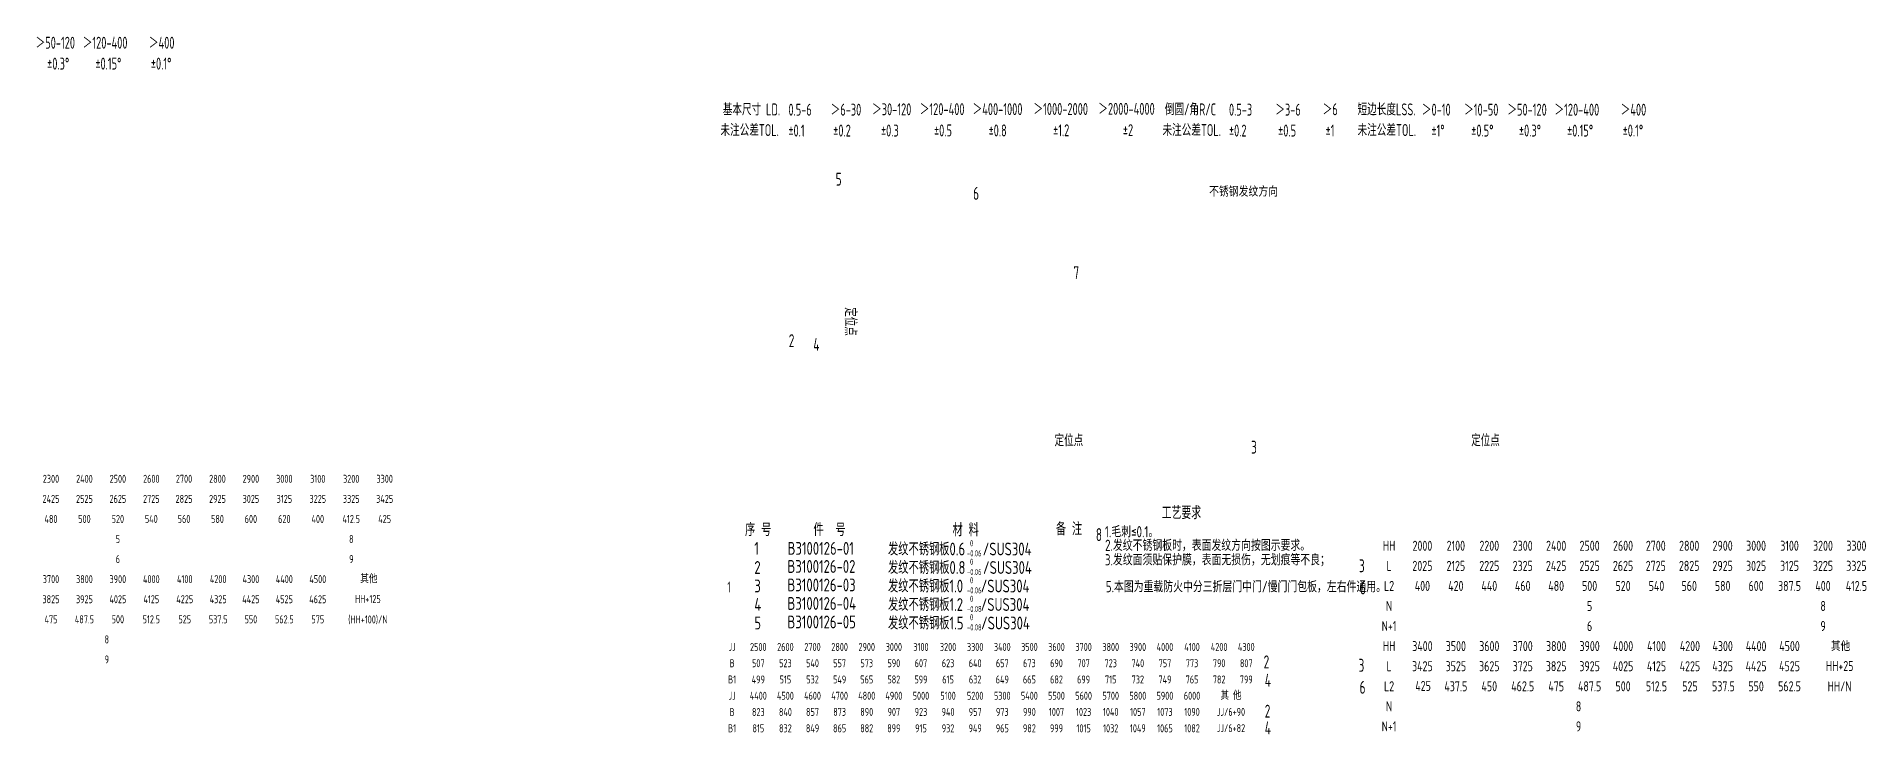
# Model space of a CAD drawing. Header units: inches. Extents: x 14216 to 120088, y -29410 to 23559.
# Drawn here: x 60258 to 62544, y 7801 to 8673 of the extents above; entities that cross this region are included whole.
import ezdxf
from ezdxf.enums import TextEntityAlignment as Align

# ---------------------------------------------------------------- set-up
doc = ezdxf.new("R2010")
doc.units = ezdxf.units.IN
doc.header["$LTSCALE"] = 0.3
doc.header["$MEASUREMENT"] = 0
for name, color, linetype in [('2', 2, 'Continuous'), ('2细实线', 2, 'Continuous'), ('6', 3, 'Continuous'), ('7', 4, 'Continuous')]:
    doc.layers.add(name, color=color, linetype=linetype)
doc.layers.add('粗实线', color=7, linetype='Continuous', lineweight=30)
doc.styles.add('HZ', font='isocp2.shx', dxfattribs={"width": 0.7, "bigfont": 'hztxt.shx'})

msp = doc.modelspace()

# ---------------------------------------------------------------- texts
at = {"layer": '2', "color": 6, "style": 'HZ', "width": 0.8}
msp.add_text('不锈钢发纹方向', height=12.825, dxfattribs=at).set_placement((61723.106, 8472.781))
msp.add_text('定位点', height=14.85, rotation=270, dxfattribs=at).set_placement((61275.107, 8316.685), align=Align.MIDDLE_CENTER)
for p in [(61547.854, 8168.28), (62068.465, 8168.28)]:
    msp.add_text('定位点', height=14.85, dxfattribs=at).set_placement(p, align=Align.MIDDLE_CENTER)
for s, p in [('1.毛刺≤0.1。', (61592.915, 8042.951)), ('3.发纹面须贴保护膜，表面无损伤，无划痕等不良；', (61592.901, 8007.888)), ('2.发纹不锈钢板时，表面发纹方向按图示要求。', (61593.08, 8025.949)), ('5.本图为重载防火中分三折层门中门/慢门门包板，左右件通用。', (61593.967, 7974.295))]:
    msp.add_text(s, height=14, dxfattribs=at).set_placement(p, align=Align.BOTTOM_LEFT)
at = {"layer": '2', "char_height": 7.5837, "attachment_point": 1, "style": 'HZ'}
for s, insert in [(' 0\\P-0.06', (61420.587, 8043.512)), (' 0\\P-0.06', (61420.587, 8020.393)), (' 0\\P-0.06', (61420.587, 7997.274)), (' 0\\P-0.08', (61420.587, 7974.155)), (' 0\\P-0.08', (61420.587, 7951.036))]:
    msp.add_mtext(s, dxfattribs=dict(at, insert=insert))
at = {"layer": '2细实线', "style": 'HZ', "width": 0.8}
for s, height, p in [('2300', 10, (60275.991, 8120.222)), ('2400', 10, (60317.777, 8120.222)), ('2500', 10, (60359.562, 8120.222)), ('2600', 10, (60401.348, 8120.222)), ('2700', 10, (60442.223, 8120.222)), ('2800', 10, (60484.009, 8120.222)), ('2900', 10, (60525.794, 8120.222)), ('3000', 10, (60567.579, 8120.222)), ('3100', 10, (60609.365, 8120.222)), ('3200', 10, (60651.15, 8120.222)), ('3300', 10, (60692.936, 8120.222)), ('2425', 10, (60275.991, 8095.151)), ('2525', 10, (60317.777, 8095.151)), ('2625', 10, (60359.562, 8095.151)), ('2725', 10, (60401.348, 8095.151)), ('2825', 10, (60442.223, 8095.151)), ('2925', 10, (60484.009, 8095.151)), ('3025', 10, (60525.794, 8095.151)), ('3125', 10, (60567.579, 8095.151)), ('3225', 10, (60609.365, 8095.151)), ('3325', 10, (60651.15, 8095.151)), ('3425', 10, (60692.936, 8095.151)), ('480', 10, (60275.991, 8070.08)), ('500', 10, (60317.777, 8070.08)), ('520', 10, (60359.562, 8070.08)), ('540', 10, (60401.348, 8070.08)), ('560', 10, (60442.223, 8070.08)), ('580', 10, (60484.009, 8070.08)), ('600', 10, (60525.794, 8070.08)), ('620', 10, (60567.579, 8070.08)), ('400', 10, (60609.365, 8070.08)), ('412.5', 10, (60651.15, 8070.08)), ('425', 10, (60692.936, 8070.08)), ('5', 10, (60359.562, 8045.008)), ('8', 10, (60651.31, 8045.008)), ('HH', 12.5356, (61947.988, 8036.576)), ('2000', 12.5356, (61989.645, 8036.576)), ('2100', 12.5356, (62031.431, 8036.576)), ('2200', 12.5356, (62073.216, 8036.576)), ('2300', 12.5356, (62115.001, 8036.576)), ('2400', 12.5356, (62156.787, 8036.576)), ('2500', 12.5356, (62198.572, 8036.576)), ('2600', 12.5356, (62240.358, 8036.576)), ('2700', 12.5356, (62281.233, 8036.576)), ('2800', 12.5356, (62323.019, 8036.576)), ('2900', 12.5356, (62364.804, 8036.576)), ('3000', 12.5356, (62406.589, 8036.576)), ('3100', 12.5356, (62448.375, 8036.576)), ('3200', 12.5356, (62490.16, 8036.576)), ('3300', 12.5356, (62531.946, 8036.576)), ('6', 10, (60359.562, 8019.937)), ('9', 10, (60651.31, 8019.937)), ('L', 12.536, (61947.988, 8011.504)), ('2025', 12.5356, (61989.645, 8011.504)), ('2125', 12.5356, (62031.431, 8011.504)), ('2225', 12.5356, (62073.216, 8011.504)), ('2325', 12.5356, (62115.001, 8011.504)), ('2425', 12.5356, (62156.787, 8011.504)), ('2525', 12.5356, (62198.572, 8011.504)), ('2625', 12.5356, (62240.358, 8011.504)), ('2725', 12.5356, (62281.233, 8011.504)), ('2825', 12.5356, (62323.019, 8011.504)), ('2925', 12.5356, (62364.804, 8011.504)), ('3025', 12.5356, (62406.589, 8011.504)), ('3125', 12.5356, (62448.375, 8011.504)), ('3225', 12.5356, (62490.16, 8011.504)), ('3325', 12.5356, (62531.946, 8011.504)), ('3700', 10, (60275.991, 7994.866)), ('3800', 10, (60317.777, 7994.866)), ('3900', 10, (60359.562, 7994.866)), ('4000', 10, (60401.348, 7994.866)), ('4100', 10, (60443.133, 7994.866)), ('4200', 10, (60484.918, 7994.866)), ('4300', 10, (60525.794, 7994.866)), ('4400', 10, (60567.579, 7994.866)), ('4500', 10, (60609.365, 7994.866)), ('其他', 10, (60673.172, 7994.953)), ('L2', 12.5356, (61947.988, 7986.433)), ('400', 12.5356, (61989.645, 7986.433)), ('420', 12.5356, (62031.431, 7986.433)), ('440', 12.5356, (62073.216, 7986.433)), ('460', 12.5356, (62115.001, 7986.433)), ('480', 12.5356, (62156.787, 7986.433)), ('500', 12.5356, (62198.572, 7986.433)), ('520', 12.5356, (62240.358, 7986.433)), ('540', 12.5356, (62282.143, 7986.433)), ('560', 12.5356, (62323.019, 7986.433)), ('580', 12.5356, (62364.804, 7986.433)), ('600', 12.5356, (62406.589, 7986.433)), ('387.5', 12.5356, (62448.375, 7986.433)), ('400', 12.5356, (62490.16, 7986.433)), ('412.5', 12.5356, (62531.946, 7986.433)), ('3825', 10, (60275.991, 7969.795)), ('3925', 10, (60317.777, 7969.795)), ('4025', 10, (60359.562, 7969.795)), ('4125', 10, (60401.348, 7969.795)), ('4225', 10, (60443.133, 7969.795)), ('4325', 10, (60484.918, 7969.795)), ('4425', 10, (60525.794, 7969.795)), ('4525', 10, (60567.579, 7969.795)), ('4625', 10, (60609.365, 7969.795)), ('HH+125', 10, (60672.008, 7970.041)), ('N', 12.536, (61947.988, 7961.362)), ('5', 12.536, (62198.572, 7961.362)), ('8', 12.536, (62490.32, 7961.362)), ('475', 10, (60275.991, 7944.723)), ('487.5', 10, (60317.777, 7944.723)), ('500', 10, (60359.562, 7944.723)), ('512.5', 10, (60401.348, 7944.723)), ('525', 10, (60443.133, 7944.723)), ('537.5', 10, (60484.918, 7944.723)), ('550', 10, (60525.794, 7944.723)), ('562.5', 10, (60567.579, 7944.723)), ('575', 10, (60609.365, 7944.723)), ('(HH+100)/N', 10, (60671.899, 7944.51)), ('N+1', 12.5356, (61947.988, 7936.291)), ('6', 12.536, (62198.572, 7936.291)), ('9', 12.536, (62490.32, 7936.291)), ('8', 10, (60345.78, 7919.652)), ('JJ', 10, (61127.043, 7910.183)), ('2500', 10, (61159.81, 7910.183)), ('2600', 10, (61193.684, 7910.183)), ('2700', 10, (61227.558, 7910.183)), ('2800', 10, (61261.432, 7910.183)), ('2900', 10, (61295.306, 7910.183)), ('3000', 10, (61329.18, 7910.183)), ('3100', 10, (61363.054, 7910.183)), ('3200', 10, (61396.928, 7910.183)), ('3300', 10, (61430.802, 7910.183)), ('3400', 10, (61464.676, 7910.183)), ('3500', 10, (61498.551, 7910.183)), ('3600', 10, (61532.425, 7910.183)), ('3700', 10, (61566.299, 7910.183)), ('3800', 10, (61600.173, 7910.183)), ('3900', 10, (61634.047, 7910.183)), ('4000', 10, (61667.921, 7910.183)), ('4100', 10, (61701.795, 7910.183)), ('4200', 10, (61735.669, 7910.183)), ('4300', 10, (61769.543, 7910.183)), ('HH', 12.5356, (61947.988, 7911.219)), ('3400', 12.5356, (61989.645, 7911.219)), ('3500', 12.5356, (62031.431, 7911.219)), ('3600', 12.5356, (62073.216, 7911.219)), ('3700', 12.5356, (62115.001, 7911.219)), ('3800', 12.5356, (62156.787, 7911.219)), ('3900', 12.5356, (62198.572, 7911.219)), ('4000', 12.5356, (62240.358, 7911.219)), ('4100', 12.5356, (62282.143, 7911.219)), ('4200', 12.5356, (62323.928, 7911.219)), ('4300', 12.5356, (62364.804, 7911.219)), ('4400', 12.5356, (62406.589, 7911.219)), ('4500', 12.5356, (62448.375, 7911.219)), ('其他', 12.5356, (62512.182, 7911.307)), ('9', 10, (60345.78, 7894.581)), ('B', 10, (61127.043, 7889.859)), ('507', 10, (61159.81, 7889.859)), ('523', 10, (61193.684, 7889.859)), ('540', 10, (61227.558, 7889.859)), ('557', 10, (61261.432, 7889.859)), ('573', 10, (61295.306, 7889.859)), ('590', 10, (61329.18, 7889.859)), ('607', 10, (61363.054, 7889.859)), ('623', 10, (61396.928, 7889.859)), ('640', 10, (61430.802, 7889.859)), ('657', 10, (61464.676, 7889.859)), ('673', 10, (61498.551, 7889.859)), ('690', 10, (61532.425, 7889.859)), ('707', 10, (61566.299, 7889.859)), ('723', 10, (61600.173, 7889.859)), ('740', 10, (61634.047, 7889.859)), ('757', 10, (61667.921, 7889.859)), ('773', 10, (61701.795, 7889.859)), ('790', 10, (61735.669, 7889.859)), ('807', 10, (61769.543, 7889.859)), ('L', 12.536, (61947.988, 7886.148)), ('3425', 12.5356, (61989.645, 7886.148)), ('3525', 12.5356, (62031.431, 7886.148)), ('3625', 12.5356, (62073.216, 7886.148)), ('3725', 12.5356, (62115.001, 7886.148)), ('3825', 12.5356, (62156.787, 7886.148)), ('3925', 12.5356, (62198.572, 7886.148)), ('4025', 12.5356, (62240.358, 7886.148)), ('4125', 12.5356, (62282.143, 7886.148)), ('4225', 12.5356, (62323.928, 7886.148)), ('4325', 12.5356, (62364.804, 7886.148)), ('4425', 12.5356, (62406.589, 7886.148)), ('4525', 12.5356, (62448.375, 7886.148)), ('HH+25', 12.5356, (62511.018, 7886.394)), ('B1', 10, (61127.043, 7869.534)), ('499', 10, (61159.81, 7869.534)), ('515', 10, (61193.684, 7869.534)), ('532', 10, (61227.558, 7869.534)), ('549', 10, (61261.432, 7869.534)), ('565', 10, (61295.306, 7869.534)), ('582', 10, (61329.18, 7869.534)), ('599', 10, (61363.054, 7869.534)), ('615', 10, (61396.928, 7869.534)), ('632', 10, (61430.802, 7869.534)), ('649', 10, (61464.676, 7869.534)), ('665', 10, (61498.551, 7869.534)), ('682', 10, (61532.425, 7869.534)), ('699', 10, (61566.299, 7869.534)), ('715', 10, (61600.173, 7869.534)), ('732', 10, (61634.047, 7869.534)), ('749', 10, (61667.921, 7869.534)), ('765', 10, (61701.795, 7869.534)), ('782', 10, (61735.669, 7869.534)), ('799', 10, (61769.543, 7869.534)), ('L2', 12.5356, (61947.988, 7861.077)), ('425', 12.5356, (61990.525, 7861.557)), ('437.5', 12.5356, (62031.431, 7861.077)), ('450', 12.5356, (62073.216, 7861.077)), ('462.5', 12.5356, (62115.001, 7861.077)), ('475', 12.5356, (62156.787, 7861.077)), ('487.5', 12.5356, (62198.572, 7861.077)), ('500', 12.5356, (62240.358, 7861.077)), ('512.5', 12.5356, (62282.143, 7861.077)), ('525', 12.5356, (62323.928, 7861.077)), ('537.5', 12.5356, (62365.714, 7861.077)), ('550', 12.5356, (62406.589, 7861.077)), ('562.5', 12.5356, (62448.375, 7861.077)), ('HH/N', 12.5356, (62510.909, 7860.864)), ('JJ', 10, (61127.043, 7849.21)), ('4400', 10, (61159.81, 7849.21)), ('4500', 10, (61193.684, 7849.21)), ('4600', 10, (61227.558, 7849.21)), ('4700', 10, (61261.432, 7849.21)), ('4800', 10, (61295.306, 7849.21)), ('4900', 10, (61329.18, 7849.21)), ('5000', 10, (61363.054, 7849.21)), ('5100', 10, (61396.928, 7849.21)), ('5200', 10, (61430.802, 7849.21)), ('5300', 10, (61464.676, 7849.21)), ('5400', 10, (61498.551, 7849.21)), ('5500', 10, (61532.425, 7849.21)), ('5600', 10, (61566.299, 7849.21)), ('5700', 10, (61600.173, 7849.21)), ('5800', 10, (61634.047, 7849.21)), ('5900', 10, (61667.921, 7849.21)), ('6000', 10, (61701.795, 7849.21)), ('其 他', 10, (61750.473, 7849.21)), ('B', 10, (61127.043, 7828.885)), ('823', 10, (61159.81, 7828.885)), ('840', 10, (61193.684, 7828.885)), ('857', 10, (61227.558, 7829.05)), ('873', 10, (61261.432, 7829.05)), ('890', 10, (61295.306, 7829.05)), ('907', 10, (61329.18, 7829.05)), ('923', 10, (61363.054, 7829.05)), ('940', 10, (61396.928, 7829.05)), ('957', 10, (61430.802, 7829.05)), ('973', 10, (61464.676, 7829.05)), ('990', 10, (61498.551, 7829.05)), ('1007', 10, (61532.425, 7829.05)), ('1023', 10, (61566.299, 7829.05)), ('1040', 10, (61600.173, 7829.05)), ('1057', 10, (61634.047, 7829.05)), ('1073', 10, (61667.921, 7829.05)), ('1090', 10, (61701.795, 7829.05)), ('JJ/6+90', 10, (61750.473, 7829.05)), ('N', 12.536, (61947.988, 7836.006)), ('8', 12.536, (62184.79, 7836.006)), ('B1', 10, (61127.043, 7808.561)), ('815', 10, (61159.81, 7808.561)), ('832', 10, (61193.684, 7808.561)), ('849', 10, (61227.558, 7808.561)), ('865', 10, (61261.432, 7808.561)), ('882', 10, (61295.306, 7808.561)), ('899', 10, (61329.18, 7808.561)), ('915', 10, (61363.054, 7808.561)), ('932', 10, (61396.928, 7808.561)), ('949', 10, (61430.802, 7808.561)), ('965', 10, (61464.676, 7808.561)), ('982', 10, (61498.551, 7808.561)), ('999', 10, (61532.425, 7808.561)), ('1015', 10, (61566.299, 7808.561)), ('1032', 10, (61600.173, 7808.561)), ('1049', 10, (61634.047, 7808.561)), ('1065', 10, (61667.921, 7808.561)), ('1082', 10, (61701.795, 7808.561)), ('JJ/6+82', 10, (61750.473, 7808.725)), ('N+1', 12.5356, (61947.988, 7810.934)), ('9', 12.536, (62184.79, 7810.934))]:
    msp.add_text(s, height=height, dxfattribs=at).set_placement(p, align=Align.MIDDLE_CENTER)
for s, p in [('序 号', (61143.254, 8048.763)), ('件  号', (61228.676, 8048.763)), ('材 料', (61402.485, 8048.461)), ('备 注', (61531.578, 8049.667)), ('1', (61154.826, 8025.326)), ('B3100126-01', (61196.402, 8025.326)), ('发纹不锈钢板0.6   /SUS304', (61321.897, 8024.537)), ('2 ', (61154.864, 8001.477)), ('B3100126-02', (61196.268, 8002.752)), ('发纹不锈钢板0.8   /SUS304', (61321.897, 8001.418)), ('3', (61154.864, 7978.358)), ('B3100126-03', (61196.268, 7979.633)), ('发纹不锈钢板1.0   /SUS304', (61321.897, 7978.3)), ('4', (61154.864, 7955.24)), ('B3100126-04', (61196.268, 7956.514)), ('发纹不锈钢板1.2   /SUS304', (61321.897, 7955.181)), ('5', (61154.864, 7932.121)), ('B3100126-05', (61196.268, 7933.395)), ('发纹不锈钢板1.5   /SUS304', (61321.897, 7932.062))]:
    msp.add_text(s, height=16, dxfattribs=at).set_placement(p)
at = {"layer": '6', "color": 2, "style": 'HZ', "width": 0.7}
for s, p in [('＞50-120', (60256.794, 8657.55)), ('＞120-400', (60315.696, 8657.55)), ('＞400', (60398.375, 8657.55)), ('%%P0.3%%D', (60271.246, 8631.423)), ('%%P0.15%%D', (60331.442, 8631.423)), ('%%P0.1%%D', (60400.811, 8631.423)), ('基本尺寸 LD.', (61115.412, 8574.263)), ('0.5-6', (61197.425, 8573.904)), ('＞6-30', (61250.213, 8573.904)), ('＞30-120', (61302.045, 8574.362)), ('＞120-400', (61361.637, 8574.555)), ('＞400-1000', (61427.574, 8574.555)), ('＞1000-2000', (61503.668, 8574.743)), ('＞2000-4000', (61584.691, 8574.931)), ('倒圆/角R/C', (61667.765, 8574.263)), ('0.5-3', (61747.912, 8573.904)), ('＞3-6', (61805.875, 8573.904)), ('＞6', (61865.018, 8574.362)), ('短边长度LSS.', (61908.547, 8574.263)), ('＞0-10', (61988.978, 8573.904)), ('＞10-50', (62041.804, 8573.904)), ('＞50-120', (62095.804, 8573.904)), ('＞120-400', (62154.706, 8573.904)), ('＞400', (62237.385, 8573.904)), ('未注公差TOL.', (61112.472, 8548.435)), ('%%P0.1', (61197.425, 8547.776)), ('%%P0.2', (61253.412, 8547.776)), ('%%P0.3', (61313.132, 8547.776)), ('%%P0.5', (61379.367, 8547.969)), ('%%P0.8', (61447.55, 8547.969)), ('%%P1.2', (61528.193, 8548.157)), ('%%P2', (61615.359, 8548.345)), ('未注公差TOL.', (61664.825, 8548.435)), ('%%P0.2', (61747.912, 8547.776)), ('%%P0.5', (61809.376, 8547.776)), ('%%P1', (61868.619, 8547.776)), ('未注公差TOL.', (61908.573, 8548.435)), ('%%P1%%D', (62000.944, 8547.776)), ('%%P0.5%%D', (62050.651, 8547.776)), ('%%P0.3%%D', (62110.256, 8547.776)), ('%%P0.15%%D', (62170.452, 8547.776)), ('%%P0.1%%D', (62239.821, 8547.776))]:
    msp.add_text(s, height=14.9299, dxfattribs=at).set_placement(p)
at = {"layer": '7', "style": 'HZ', "width": 0.7}
for s, height, p in [('5', 16.2, (61256.543, 8486.427)), ('6', 16.2, (61428.267, 8468.761)), ('7', 16.2, (61553.577, 8369.598)), ('2', 16.2, (61197.917, 8284.708)), ('4', 16.2, (61228.605, 8280.06)), ('3', 16.2, (61775.629, 8151.662)), ('8', 16.2, (61581.591, 8042.37)), ('3', 16.2, (61910.37, 8003.44)), ('1', 13.5, (61121.064, 7978.218)), ('6', 16.2, (61911.662, 7975.929)), ('2', 16.2, (61791.254, 7883.405)), ('3', 16.2, (61909.874, 7879.192)), ('4', 16.2, (61792.685, 7860.483)), ('6', 16.2, (61911.167, 7851.68)), ('2', 16.2, (61792.645, 7821.884)), ('4', 16.2, (61792.685, 7800.909))]:
    msp.add_text(s, height=height, dxfattribs=at).set_placement(p)
at = {"layer": '粗实线', "color": 3, "linetype": 'Continuous', "lineweight": -3, "style": 'HZ', "width": 0.7}
msp.add_text('工艺要求', height=16, dxfattribs=at).set_placement((61663.852, 8069.779))

doc.saveas('drawing.dxf')
